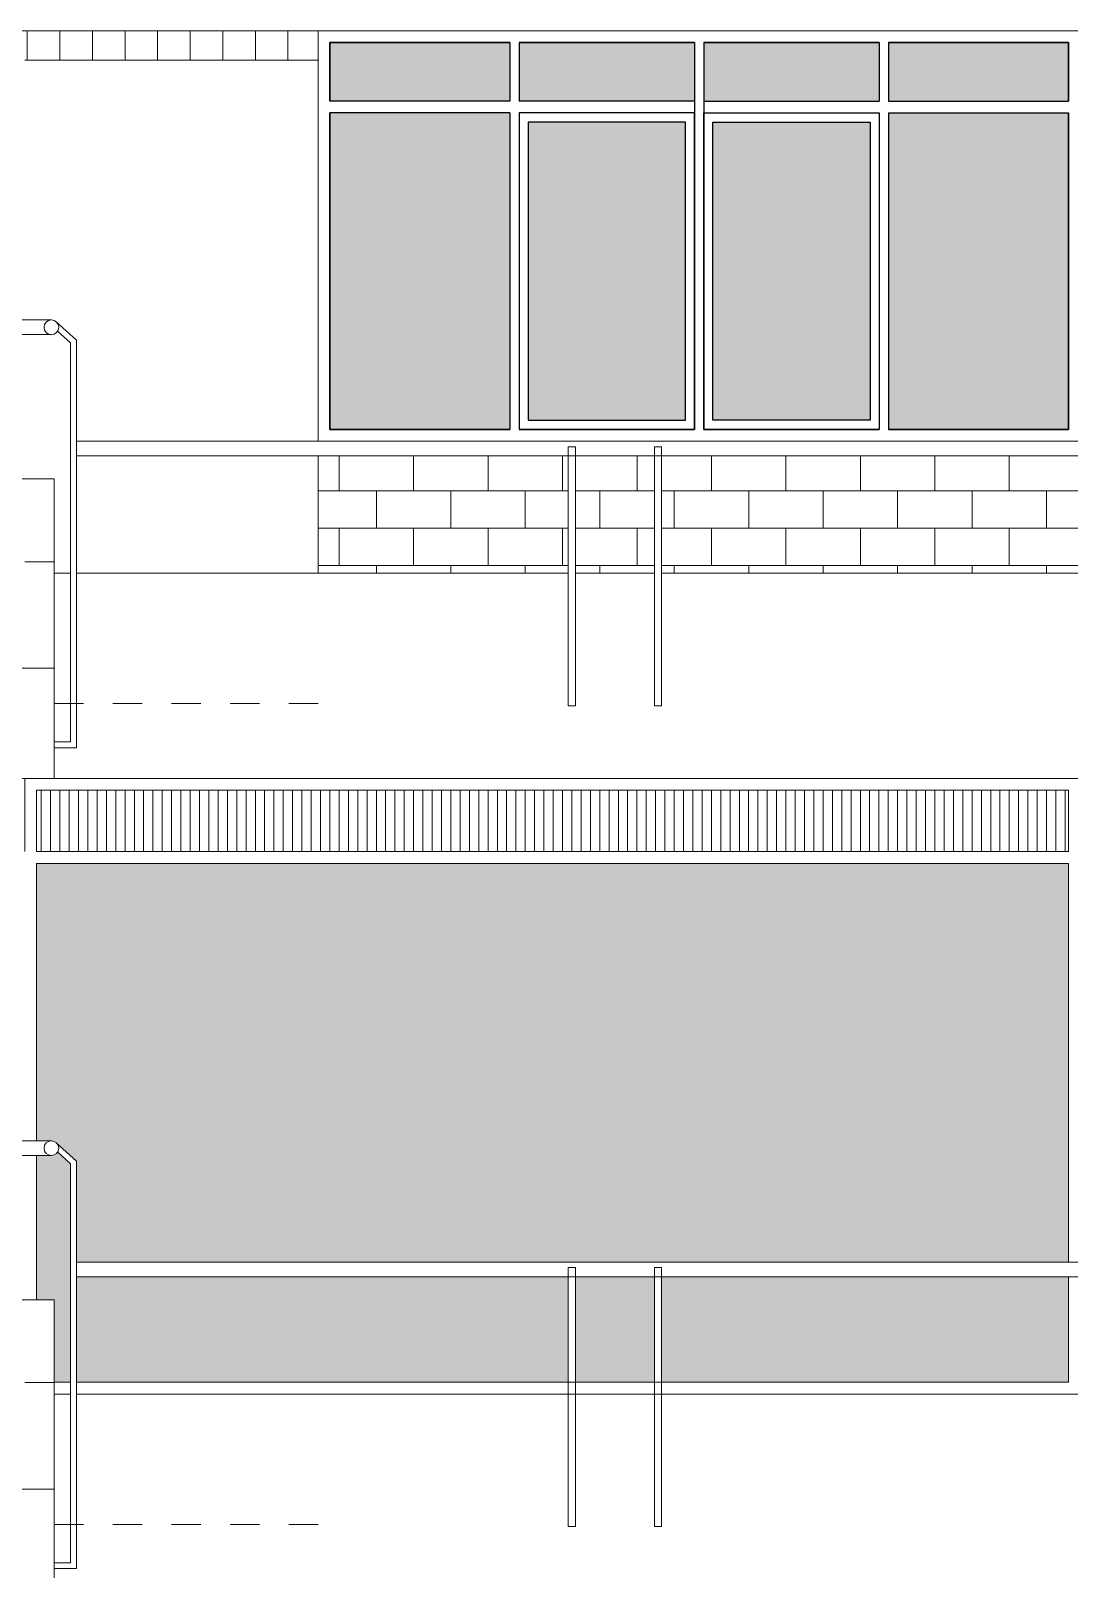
# Model space of a CAD drawing. Header units: millimetres. Extents: x 2178 to 2304, y 1220 to 1359.
# Drawn here: x 2262.65 to 2266.19, y 1235.26 to 1240.5 of the extents above; entities that cross this region are included whole.
import ezdxf

# ---------------------------------------------------------------- set-up
doc = ezdxf.new("R2010")
doc.units = ezdxf.units.MM
doc.linetypes.add('HIDDEN2', pattern=[0.1875, 0.125, -0.0625])
doc.layers.get('0').update_dxf_attribs({"lineweight": 0})
for name, color, linetype, lineweight in [('Pluma 0.10', 252, 'Continuous', 0), ('Proy. Volado', 150, 'HIDDEN2', 5), ('VIDRIOS', 250, 'Continuous', 5)]:
    doc.layers.add(name, color=color, linetype=linetype, lineweight=lineweight)
doc.layers.add('Vidrio', color=150, linetype='Continuous')

msp = doc.modelspace()

# ---------------------------------------------------------------- hatches: boundary and pattern name
at = {"layer": 'Pluma 0.10'}
h = msp.add_hatch(dxfattribs=at)
h.set_pattern_fill('LINE', color=256, scale=0.035, angle=90)
h.set_pattern_definition([(90, (1087.04629, -584.65824), (-0.111125, 7e-18), [])])
h.paths.add_polyline_path([(2261.6995, 1240.5046), (2260.8323, 1240.5046), (2260.7258, 1240.4046), (2261.6995, 1240.4046)])
h.paths.add_polyline_path([(2263.6295, 1240.5046), (2262.6295, 1240.5046), (2262.6295, 1240.4046), (2263.6295, 1240.4046)])
h.paths.add_polyline_path([(2267.9795, 1240.5046), (2266.2295, 1240.5046), (2266.2295, 1240.4046), (2267.9795, 1240.4046)])
h.paths.add_polyline_path([(2272.8295, 1240.5046), (2272.3795, 1240.5046), (2272.3795, 1240.4046), (2272.8295, 1240.4046)])
h.paths.add_polyline_path([(2276.3795, 1240.5046), (2274.8393, 1240.5046), (2274.8393, 1240.4046), (2276.3795, 1240.4046)])
h = msp.add_hatch(dxfattribs=at)
h.set_pattern_fill('BRICK', color=256, scale=0.02)
h.set_pattern_definition([(0, (1087.04629, -584.65824), (0, 0.127), []), (90, (1087.04629, -584.65824), (-0.254, 2e-17), [0.127, -0.127]), (90, (1087.17329, -584.65824), (-0.254, 2e-17), [-0.127, 0.127])])
h.paths.add_polyline_path([(2264.4825, 1238.6546), (2264.4825, 1239.0546), (2263.6295, 1239.0546), (2263.6295, 1238.6546)])
h.paths.add_polyline_path([(2264.5072, 1238.6546), (2264.7766, 1238.6546), (2264.7766, 1239.0546), (2264.5072, 1239.0546)])
h.paths.add_polyline_path([(2264.8013, 1239.0546), (2264.8013, 1238.6546), (2266.2295, 1238.6546), (2266.2295, 1239.0546)])
h.paths.add_polyline_path([(2270.3332, 1238.6546), (2270.3332, 1239.0546), (2269.1295, 1239.0546), (2269.1295, 1238.6546), (2269.5045, 1238.6546)])
h.paths.add_polyline_path([(2270.6273, 1239.0546), (2270.3579, 1239.0546), (2270.3579, 1238.6546), (2270.6273, 1238.6546)])
h.paths.add_polyline_path([(2271.0795, 1238.6546), (2271.0795, 1239.0546), (2270.652, 1239.0546), (2270.652, 1238.6546)])
h.paths.add_polyline_path([(2274.2795, 1238.6546), (2274.2795, 1239.0546), (2272.8295, 1239.0546), (2272.8295, 1238.6546)])
h.paths.add_polyline_path([(2274.5736, 1238.6546), (2274.5736, 1239.0546), (2274.3042, 1239.0546), (2274.3042, 1238.6546)])
h.paths.add_polyline_path([(2274.8393, 1239.0546), (2274.5983, 1239.0546), (2274.5983, 1238.6546), (2274.8393, 1238.6546)])
h = msp.add_hatch(dxfattribs=at)
h.set_pattern_fill('LINE', color=256, scale=0.01, angle=90)
h.set_pattern_definition([(90, (1087.046287, -584.65824), (-0.03175, 2e-18), [])])
h.paths.add_polyline_path([(2262.6695, 1237.9146), (2262.6695, 1237.7046), (2266.1895, 1237.7046), (2266.1895, 1237.9146)])
at = {"layer": 'VIDRIOS'}
h = msp.add_hatch(color=256, dxfattribs=at)
h.set_gradient(color1=(157, 154, 158), rotation=45, one_color=1, tint=1, name='HEMISPHERICAL')
h.paths.add_polyline_path([(2266.1895, 1240.2246), (2265.5751, 1240.2246), (2265.5751, 1239.1446), (2266.1895, 1239.1446)])
h.paths.add_polyline_path([(2265.5126, 1240.1933), (2264.9764, 1240.1933), (2264.9764, 1239.1758), (2265.5126, 1239.1758)])
h.paths.add_polyline_path([(2264.8826, 1240.1933), (2264.3464, 1240.1933), (2264.3464, 1239.1758), (2264.8826, 1239.1758)])
h.paths.add_polyline_path([(2264.2839, 1240.2246), (2263.6695, 1240.2246), (2263.6695, 1239.1446), (2264.2839, 1239.1446)])
h.paths.add_polyline_path([(2264.2839, 1240.4646), (2263.6695, 1240.4646), (2263.6695, 1240.2646), (2264.2839, 1240.2646)])
h.paths.add_polyline_path([(2264.9139, 1240.4646), (2264.3151, 1240.4646), (2264.3151, 1240.2646), (2264.9139, 1240.2646)])
h.paths.add_polyline_path([(2265.5439, 1240.4646), (2264.9451, 1240.4646), (2264.9451, 1240.2646), (2265.5439, 1240.2646)])
h.paths.add_polyline_path([(2266.1895, 1240.4646), (2265.5751, 1240.4646), (2265.5751, 1240.2646), (2266.1895, 1240.2646)])
h = msp.add_hatch(color=256, dxfattribs=at)
h.set_gradient(color1=(157, 154, 158), rotation=45, one_color=1, tint=1, name='HEMISPHERICAL')
h.paths.add_polyline_path([(2266.1895, 1237.6646), (2262.6695, 1237.6646), (2262.6695, 1236.7181), (2262.7197, 1236.7181, -0.187375), (2262.7366, 1236.7116), (2262.8052, 1236.6488), (2262.8052, 1236.3046), (2266.1895, 1236.3046)])
h.paths.add_polyline_path([(2266.1895, 1236.2546), (2264.8013, 1236.2546), (2264.8013, 1235.8946), (2266.1895, 1235.8946)])
h.paths.add_polyline_path([(2264.4825, 1236.2546), (2262.8052, 1236.2546), (2262.8052, 1235.8946), (2264.4825, 1235.8946)])
h.paths.add_polyline_path([(2264.7766, 1236.2546), (2264.5072, 1236.2546), (2264.5072, 1235.8946), (2264.7766, 1235.8946)])
h.paths.add_polyline_path([(2262.7852, 1236.64), (2262.7411, 1236.6803, -0.26368), (2262.7197, 1236.6681), (2262.6695, 1236.6681), (2262.6695, 1236.1759), (2262.7295, 1236.1759), (2262.7295, 1235.8946), (2262.7852, 1235.8946)])

# ---------------------------------------------------------------- linework, layer by layer
for points in [[(2263.6295, 1240.5046), (2263.6295, 1239.1046)], [(2262.7197, 1239.5181), (2262.2922, 1239.5181), (2261.7552, 1240.0498), (2261.1681, 1240.0498)], [(2262.8052, 1239.4488), (2262.7366, 1239.5116)], [(2262.7197, 1239.4681), (2262.3019, 1239.4681)], [(2262.7852, 1239.44), (2262.7411, 1239.4803)], [(2262.8052, 1238.5267), (2262.8052, 1239.4488)], [(2262.8052, 1239.4488), (2262.8052, 1238.5267)], [(2262.7852, 1238.5267), (2262.7852, 1239.44)], [(2262.7295, 1238.9759), (2262.3031, 1238.9759), (2262.0663, 1239.2107)], [(2263.6295, 1239.0546), (2263.6295, 1238.6546)], [(2262.7295, 1238.9759), (2262.7295, 1237.9546)], [(2262.7295, 1238.3301), (2262.2795, 1238.3301), (2261.7163, 1238.8884)], [(2262.7852, 1238.6546), (2262.7295, 1238.6546)], [(2262.8052, 1238.6546), (2264.4825, 1238.6546)], [(2264.5072, 1238.6546), (2264.7766, 1238.6546)], [(2264.8013, 1238.6546), (2266.5207, 1238.6546)], [(2262.7295, 1238.0592), (2262.8052, 1238.0592), (2262.8052, 1238.5267)], [(2262.7295, 1238.0792), (2262.7852, 1238.0792), (2262.7852, 1238.5267)], [(2261.1935, 1237.9546), (2269.5045, 1237.9546)], [(2262.6295, 1237.7046), (2262.6295, 1237.9546), (2266.2295, 1237.9546), (2266.2295, 1237.7046)], [(2262.6695, 1237.7046), (2262.6695, 1237.9146), (2266.1895, 1237.9146), (2266.1895, 1237.7046)], [(2266.1895, 1237.7046), (2262.6695, 1237.7046)], [(2262.6695, 1237.7046), (2266.1895, 1237.7046)], [(2262.6695, 1236.7181), (2262.6695, 1237.6646), (2266.1895, 1237.6646), (2266.1895, 1236.3046)], [(2262.7197, 1236.7181), (2262.2922, 1236.7181), (2261.7552, 1237.2498), (2261.1681, 1237.2498)], [(2262.7197, 1236.6681), (2262.3019, 1236.6681)], [(2262.6695, 1236.1759), (2262.6695, 1236.6681)], [(2262.8052, 1236.6488), (2262.7366, 1236.7116)], [(2262.7852, 1236.64), (2262.7411, 1236.6803)], [(2262.7852, 1235.7267), (2262.7852, 1236.64)], [(2262.8052, 1235.7267), (2262.8052, 1236.6488)], [(2262.8052, 1236.6488), (2262.8052, 1235.7267)], [(2262.7295, 1236.1759), (2262.3031, 1236.1759), (2262.0663, 1236.4107)], [(2266.2295, 1236.2546), (2266.2295, 1235.8546), (2262.8052, 1235.8546)], [(2266.1895, 1236.2546), (2266.1895, 1235.8946), (2262.8052, 1235.8946)], [(2262.7295, 1236.1759), (2262.7295, 1235.1546)], [(2262.7295, 1235.5301), (2262.2795, 1235.5301), (2261.7163, 1236.0884)], [(2262.7852, 1235.8946), (2262.7295, 1235.8946)], [(2262.7852, 1235.8546), (2262.7295, 1235.8546)], [(2262.7852, 1235.8546), (2262.7295, 1235.8546)], [(2262.8052, 1235.8546), (2269.5045, 1235.8546)], [(2262.7295, 1235.2592), (2262.8052, 1235.2592), (2262.8052, 1235.7267)], [(2262.7295, 1235.2792), (2262.7852, 1235.2792), (2262.7852, 1235.7267)]]:
    msp.add_lwpolyline(points)
msp.add_lwpolyline([(2263.6295, 1240.5046), (2266.2295, 1240.5046), (2266.2295, 1239.1046), (2263.6295, 1239.1046)], close=True)
for centre in [(2262.7197, 1239.4931), (2262.7197, 1236.6931)]:
    msp.add_circle(centre, 0.025)
at = {"layer": 'Pluma 0.10'}
for points in [[(2260.8323, 1240.5046), (2276.3795, 1240.5046)], [(2263.6295, 1240.4046), (2262.6295, 1240.4046)], [(2262.8052, 1239.1046), (2276.2038, 1239.1046)], [(2262.8052, 1239.0546), (2268.479, 1239.0546)], [(2262.6695, 1237.7046), (2266.1895, 1237.7046)], [(2262.8052, 1236.3046), (2269.0195, 1236.3046)], [(2262.8052, 1236.2546), (2266.5207, 1236.2546)]]:
    msp.add_lwpolyline(points, dxfattribs=at)
for points in [[(2264.4825, 1239.0857), (2264.5072, 1239.0857), (2264.5072, 1238.2021), (2264.4825, 1238.2021)], [(2264.7766, 1239.0857), (2264.8013, 1239.0857), (2264.8013, 1238.2021), (2264.7766, 1238.2021)], [(2264.4825, 1236.2857), (2264.5072, 1236.2857), (2264.5072, 1235.4021), (2264.4825, 1235.4021)], [(2264.7766, 1236.2857), (2264.8013, 1236.2857), (2264.8013, 1235.4021), (2264.7766, 1235.4021)]]:
    msp.add_lwpolyline(points, close=True, dxfattribs=at)
at = {"layer": 'Proy. Volado', "ltscale": 0.5}
for points in [[(2262.6295, 1238.6935), (2262.7295, 1238.6935)], [(2262.7295, 1238.2097), (2263.6911, 1238.2097)], [(2262.6295, 1235.8935), (2262.7295, 1235.8935)], [(2262.7295, 1235.4097), (2263.6911, 1235.4097)]]:
    msp.add_lwpolyline(points, dxfattribs=at)
at = {"layer": 'Vidrio'}
for p, q in [((2264.2839, 1240.2646), (2263.6695, 1240.2646)), ((2264.9139, 1240.2646), (2264.3151, 1240.2646)), ((2264.9451, 1240.2646), (2265.5439, 1240.2646)), ((2265.5751, 1240.2646), (2266.1895, 1240.2646)), ((2264.2839, 1240.2246), (2263.6695, 1240.2246)), ((2264.9139, 1240.2246), (2264.3151, 1240.2246)), ((2264.9451, 1240.2246), (2265.5439, 1240.2246)), ((2265.5751, 1240.2246), (2266.1895, 1240.2246))]:
    msp.add_line(p, q, dxfattribs=at)
for points in [[(2263.6695, 1240.2646), (2263.6695, 1240.4646), (2264.2839, 1240.4646)], [(2264.2839, 1240.4646), (2263.6695, 1240.4646), (2263.6695, 1240.2646)], [(2264.2839, 1240.4646), (2264.2839, 1240.2646)], [(2264.3151, 1240.4646), (2264.9139, 1240.4646)], [(2264.9139, 1240.4646), (2264.3151, 1240.4646)], [(2264.3151, 1240.4646), (2264.3151, 1240.2646)], [(2264.9139, 1240.4646), (2264.9139, 1239.1446)], [(2264.9139, 1240.4646), (2264.9139, 1240.2646)], [(2264.9451, 1240.4646), (2265.5439, 1240.4646)], [(2264.9451, 1240.4646), (2264.9451, 1240.2646)], [(2265.5439, 1240.4646), (2264.9451, 1240.4646)], [(2264.9451, 1240.4646), (2264.9451, 1239.1446)], [(2265.5439, 1240.4646), (2265.5439, 1240.2646)], [(2265.5751, 1240.4646), (2266.1895, 1240.4646), (2266.1895, 1240.2646)], [(2265.5751, 1240.4646), (2265.5751, 1240.2646)], [(2266.1895, 1240.2646), (2266.1895, 1240.4646), (2265.5751, 1240.4646)], [(2264.2839, 1239.1446), (2263.6695, 1239.1446), (2263.6695, 1240.2246)], [(2263.6695, 1240.2246), (2263.6695, 1239.1446), (2264.2839, 1239.1446)], [(2264.2839, 1240.2246), (2264.2839, 1239.1446)], [(2264.3151, 1240.2246), (2264.3151, 1239.1446)], [(2264.9139, 1240.2246), (2264.9139, 1239.1446)], [(2264.9451, 1240.2246), (2264.9451, 1239.1446)], [(2265.5439, 1240.2246), (2265.5439, 1239.1446)], [(2266.1895, 1240.2246), (2266.1895, 1239.1446), (2265.5751, 1239.1446)], [(2265.5751, 1240.2246), (2265.5751, 1239.1446)], [(2265.5751, 1239.1446), (2266.1895, 1239.1446), (2266.1895, 1240.2246)], [(2264.9139, 1239.1446), (2264.3151, 1239.1446)], [(2264.3151, 1239.1446), (2264.9139, 1239.1446)], [(2265.5439, 1239.1446), (2264.9451, 1239.1446)], [(2264.9451, 1239.1446), (2265.5439, 1239.1446)]]:
    msp.add_lwpolyline(points, dxfattribs=at)
for points in [[(2264.9139, 1240.2246), (2264.3151, 1240.2246), (2264.3151, 1239.1446), (2264.9139, 1239.1446)], [(2264.8826, 1240.1933), (2264.3464, 1240.1933), (2264.3464, 1239.1758), (2264.8826, 1239.1758)], [(2264.9451, 1240.2246), (2265.5439, 1240.2246), (2265.5439, 1239.1446), (2264.9451, 1239.1446)], [(2264.9764, 1240.1933), (2265.5126, 1240.1933), (2265.5126, 1239.1758), (2264.9764, 1239.1758)]]:
    msp.add_lwpolyline(points, close=True, dxfattribs=at)

doc.saveas('drawing.dxf')
